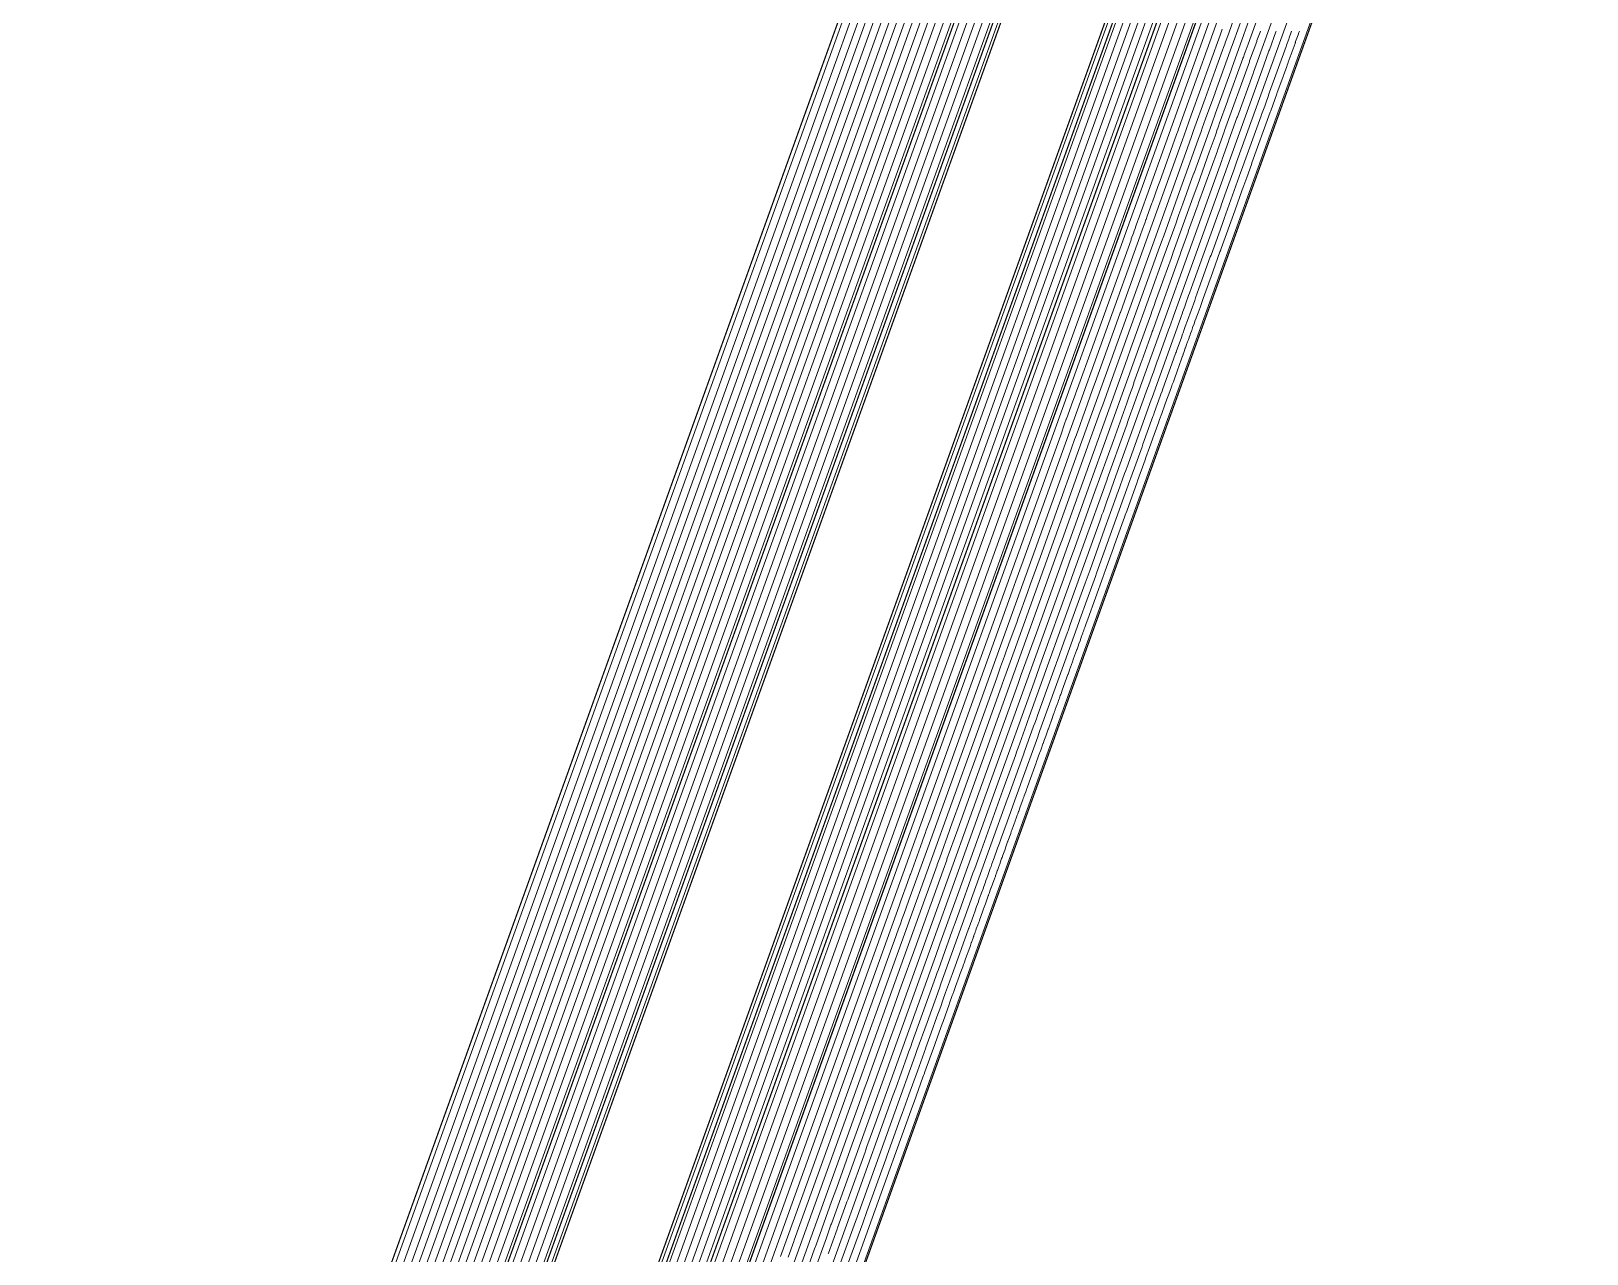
# Model space of a CAD drawing. Extents: x 358458 to 361663, y 818350 to 821723.
# Drawn here: x 360338.6 to 360465.8, y 821077.7 to 821177.7 of the extents above; entities that cross this region are included whole.
import ezdxf

# ---------------------------------------------------------------- set-up
doc = ezdxf.new("R2010")
doc.units = 0
doc.header["$MEASUREMENT"] = 0
doc.linetypes.add('solid', pattern=[0])
for name, color, linetype, lineweight in [('DAM 1', 7, 'solid', 9), ('DAM 2', 7, 'solid', 9), ('DESIGN_Contours', 7, 'solid', 18), ('FREEBOARD', 7, 'solid', 9), ('WATER LEVEL STRING', 7, 'solid', 9)]:
    doc.layers.add(name, color=color, linetype=linetype, lineweight=lineweight)

msp = doc.modelspace()

# ---------------------------------------------------------------- linework, layer by layer
at = {"layer": 'DAM 1', "color": 7, "linetype": 'solid', "lineweight": 9, "const_width": 0.1, "elevation": 198.7}
for points in [[(360368.61, 821539.87), (360465.78, 821285.96), (360156.62, 820426.67), (359983.96, 820537.36, -0.3492), (359973.77, 820567.23), (360321.06, 821539.34, -0.696308), (360368.61, 821539.87)], [(360326.71, 821537.32), (359979.42, 820565.21, 0.3492), (359987.2, 820542.41), (360130.33, 820450.65, 0.481673), (360158.98, 820460.39), (360454.49, 821281.76, 0.179606), (360454.35, 821295.68), (360361.89, 821537.3, 0.696589), (360326.71, 821537.32)]]:
    msp.add_lwpolyline(points, format="xyb", dxfattribs=at)
at = {"layer": 'DAM 2', "color": 7, "linetype": 'solid', "lineweight": 9, "const_width": 0.1}
for points, elevation in [([(360442.49, 821211.21), (360166.97, 820445.43, 0.35501), (360177.54, 820415.26), (360327.72, 820322.85, 0.476753), (360370.23, 820337.79), (360588.44, 820949, 0.181487), (360588.22, 820962.35), (360489.93, 821211.92, 0.69188), (360442.49, 821211.21)], 197.52), ([(360453.72, 821207.17), (360178.21, 820441.38, 0.35501), (360183.8, 820425.42), (360333.97, 820333.01, 0.476753), (360358.98, 820341.81), (360577.19, 820953.01, 0.181487), (360577.11, 820957.97), (360478.82, 821207.54, 0.69188), (360453.72, 821207.17)], 193.59)]:
    msp.add_lwpolyline(points, format="xyb", dxfattribs=dict(at, elevation=elevation))
at = {"layer": 'DESIGN_Contours', "color": 1, "linetype": 'solid', "lineweight": 9}
for points, elevation in [([(360465.38, 821285.96), (360273.12, 820751.57), (360157.19, 820429.34), (360151.28, 820437.19), (360151.28, 820437.19), (360153.34, 820437.5), (360155.22, 820438.38), (360156.78, 820439.76), (360158.06, 820458.09), (360159.16, 820459.85), (360159.35, 820460.31), (360270.17, 820768.33), (360454.84, 821281.64)], 198.8), ([(360158.45, 820493.27), (360443.55, 821285.7)], 194.8), ([(360199.25, 820603.11), (360444.68, 821285.29)], 195.2), ([(360219.64, 820658.04), (360445.24, 821285.09)], 195.4), ([(360240.04, 820712.96), (360445.81, 821284.89)], 195.6), ([(360260.44, 820767.88), (360446.37, 821284.68)], 195.8), ([(360153.12, 820462.5), (360342.03, 820987.57), (360448.63, 821283.87)], 196.6), ([(360153.69, 820462.3), (360362.43, 821042.49), (360449.2, 821283.67)], 196.8), ([(360154.82, 820461.89), (360403.22, 821152.34), (360450.32, 821283.26)], 197.2), ([(360301.23, 820877.73), (360447.5, 821284.28)], 196.2), ([(360321.63, 820932.65), (360448.07, 821284.07)], 196.4), ([(360155.38, 820461.69), (360423.62, 821207.26), (360450.89, 821283.06)], 197.4), ([(360155.94, 820461.48), (360444.02, 821262.18), (360451.45, 821282.85)], 197.6), ([(360158.2, 820460.67), (360372.45, 821056.16), (360453.71, 821282.04)], 198.4), ([(360193.45, 820563.95), (360452.02, 821282.65)], 197.8), ([(360465.65, 821283.18), (360460.35, 821268.54), (360223.24, 820609.51)], 198.4), ([(360312.78, 820892.09), (360453.15, 821282.24)], 198.2), ([(360158.77, 820460.47), (360432.11, 821220.24), (360454.28, 821281.84)], 198.6), ([(360464.3, 821281.21), (360174.79, 820476.53)], 198.6), ([(360465.56, 821281.15), (360456.4, 821255.87), (360271.69, 820742.48)], 198.2), ([(360465.38, 821277.11), (360448.51, 821230.53), (360368.6, 821008.43), (360164.3, 820440.58)], 197.8), ([(360465.29, 821275.08), (360444.56, 821217.86), (360417.05, 821141.4), (360166.05, 820443.76)], 197.6), ([(360442.77, 821211.11), (360194.81, 820521.9)], 197.4), ([(360443.36, 821210.89), (360253.4, 820682.91)], 197.2), ([(360445.15, 821210.25), (360429.19, 821165.92), (360169.63, 820444.47)], 196.6), ([(360444.55, 821210.47), (360370.6, 821004.91)], 196.8), ([(360435.81, 821182.51), (360185.44, 820486.61)], 196.4), ([(360442.81, 821182.51), (360437.2, 821166.93), (360437.15, 821166.79), (360436.95, 821166.22), (360436.9, 821166.08), (360436.24, 821164.26), (360436.19, 821164.12), (360435.95, 821163.44), (360435.9, 821163.3), (360435.64, 821162.59), (360435.59, 821162.43), (360433.62, 821156.98), (360433.35, 821156.22), (360433.28, 821156.03), (360433.03, 821155.33), (360432.96, 821155.15), (360432.81, 821154.72), (360432.75, 821154.54), (360432.67, 821154.33), (360432.61, 821154.15), (360430.29, 821147.71), (360430.21, 821147.5), (360428.22, 821141.95), (360428.2, 821141.9), (360428.14, 821141.73), (360428.05, 821141.48), (360427.52, 821140.02), (360427.45, 821139.82), (360427.36, 821139.56), (360426.66, 821137.61), (360426.57, 821137.38), (360425.22, 821133.61), (360424.82, 821132.51), (360424.72, 821132.22), (360423.85, 821129.81), (360423.6, 821129.12), (360423.42, 821128.62), (360423.38, 821128.5), (360423.32, 821128.35), (360423.27, 821128.21), (360423.09, 821127.69), (360422.56, 821126.22), (360422.49, 821126.03), (360422.45, 821125.91), (360422.4, 821125.78), (360420.93, 821121.69), (360420.83, 821121.43), (360420.71, 821121.07), (360420.61, 821120.81), (360419.9, 821118.83), (360419.84, 821118.68), (360419.8, 821118.56), (360419.75, 821118.41), (360418.56, 821115.1), (360418.45, 821114.81), (360417.12, 821111.1), (360417.01, 821110.8), (360413.03, 821099.75), (360412.9, 821099.39), (360411.89, 821096.57), (360411.06, 821094.28), (360410.92, 821093.89), (360409.26, 821089.25), (360406.31, 821081.05), (360406.14, 821080.58), (360406.04, 821080.31), (360404.03, 821074.74)], 194.2), ([(360444.15, 821180.92), (360181.63, 820451.24)], 193.6), ([(360440.74, 821180.31), (360439.05, 821175.59), (360439.02, 821175.51), (360438.58, 821174.29), (360438.55, 821174.2), (360437.27, 821170.65), (360437.23, 821170.56), (360436.58, 821168.74), (360436.54, 821168.64), (360436.02, 821167.19), (360435.99, 821167.09), (360428.61, 821146.58), (360428.59, 821146.53), (360428.59, 821146.52), (360428.58, 821146.52), (360428.58, 821146.52), (360428.58, 821146.52), (360428.56, 821146.45), (360428.56, 821146.45), (360428.56, 821146.45), (360428.4, 821145.99), (360428.34, 821145.84), (360428.33, 821145.82), (360428.33, 821145.81), (360428.33, 821145.81), (360428.33, 821145.81), (360428.28, 821145.67), (360428.25, 821145.55), (360428.25, 821145.55), (360428.07, 821145.03), (360426.63, 821141.05), (360426.61, 821141), (360426.42, 821140.47), (360426.26, 821140.02), (360425.04, 821136.63), (360423.33, 821131.87), (360421.4, 821126.51), (360421.1, 821125.66), (360420.65, 821124.41), (360414.49, 821107.3), (360412.95, 821103.01), (360412.61, 821102.06), (360409.18, 821092.53), (360407.63, 821088.22), (360407.25, 821087.19), (360406.98, 821086.44), (360406.86, 821086.1), (360406.82, 821085.97), (360405.44, 821082.15), (360405.44, 821082.14), (360405.34, 821081.91), (360405.18, 821081.46), (360405.18, 821081.46), (360405.18, 821081.46), (360404.58, 821079.79), (360404.54, 821079.69), (360404.54, 821079.69), (360403.83, 821077.72), (360403.81, 821077.66), (360403.81, 821077.66)], 194.6), ([(360435.19, 821179.01), (360429.86, 821164.2), (360429.15, 821162.22), (360429.13, 821162.18), (360428.97, 821161.71), (360428.9, 821161.52), (360428.82, 821161.32), (360428.76, 821161.13), (360428.59, 821160.66), (360428.57, 821160.6), (360425.3, 821151.51), (360424.29, 821148.72), (360424.11, 821148.22), (360424.06, 821148.07), (360424.02, 821147.97), (360423.81, 821147.4), (360423.29, 821145.95), (360423.28, 821145.92), (360423.14, 821145.53), (360422.82, 821144.62), (360422.71, 821144.32), (360207.02, 820544.82)], 196.2), ([(360437.07, 821178.92), (360436.53, 821177.41), (360436.3, 821176.79), (360436.23, 821176.58), (360436.13, 821176.32), (360436.06, 821176.1), (360435.46, 821174.45), (360434.63, 821172.14), (360433.69, 821169.54), (360433.54, 821169.12), (360433.33, 821168.51), (360430.34, 821160.2), (360429.59, 821158.12), (360429.42, 821157.66), (360423.6, 821141.48), (360422.98, 821139.75), (360422.96, 821139.71), (360422.75, 821139.13), (360421.13, 821134.61), (360420.35, 821132.45), (360420.1, 821131.74), (360419.32, 821129.58), (360419.25, 821129.39), (360418.58, 821127.54), (360418.42, 821127.09), (360418.4, 821127.04), (360418.23, 821126.54), (360417.91, 821125.67), (360417.59, 821124.76), (360402.99, 821084.2), (360401.04, 821078.78), (360401, 821078.66), (360400.54, 821077.39)], 195.6), ([(360438.24, 821178.62), (360437.49, 821176.55), (360436.83, 821174.72), (360436.72, 821174.39), (360436.31, 821173.26), (360435.48, 821170.95), (360435.17, 821170.09), (360433.72, 821166.06), (360433.71, 821166.05), (360433.58, 821165.68), (360432.81, 821163.54), (360432.49, 821162.65), (360432.38, 821162.34), (360432.25, 821161.98), (360432.14, 821161.67), (360431.29, 821159.32), (360430.11, 821156.03), (360428.78, 821152.33), (360428.56, 821151.74), (360428.25, 821150.87), (360424, 821139.04), (360422.93, 821136.07), (360422.69, 821135.42), (360414.41, 821112.4), (360413.52, 821109.93), (360413.5, 821109.87), (360413.21, 821109.04), (360410.89, 821102.61), (360409.79, 821099.55), (360409.43, 821098.54), (360408.32, 821095.46), (360408.22, 821095.18), (360407.27, 821092.56), (360407.04, 821091.91), (360407.02, 821091.84), (360406.76, 821091.14), (360406.31, 821089.89), (360405.85, 821088.6), (360385.08, 821030.87)], 195.2), ([(360437.65, 821178.75), (360436.94, 821176.79), (360436.67, 821176.05), (360435.44, 821172.63), (360435.44, 821172.61), (360435.33, 821172.3), (360434.67, 821170.48), (360434.4, 821169.72), (360434.3, 821169.46), (360434.19, 821169.15), (360434.1, 821168.88), (360433.38, 821166.89), (360432.37, 821164.08), (360431.24, 821160.93), (360431.05, 821160.43), (360430.79, 821159.69), (360427.17, 821149.62), (360426.26, 821147.09), (360426.06, 821146.54), (360419.01, 821126.94), (360418.25, 821124.84), (360418.23, 821124.79), (360417.98, 821124.08), (360416.01, 821118.61), (360415.07, 821116), (360414.76, 821115.14), (360413.82, 821112.52), (360413.73, 821112.29), (360412.93, 821110.05), (360412.73, 821109.5), (360412.71, 821109.44), (360412.49, 821108.84), (360412.11, 821107.78), (360411.72, 821106.68), (360394.03, 821057.53)], 195.4), ([(360436.03, 821177.81), (360435.86, 821177.34), (360433.5, 821170.78), (360432.91, 821169.14), (360432.78, 821168.78), (360428.2, 821156.03), (360427.7, 821154.66), (360427.69, 821154.62), (360427.53, 821154.17), (360426.24, 821150.6), (360425.63, 821148.91), (360425.43, 821148.35), (360424.82, 821146.64), (360424.76, 821146.49), (360424.24, 821145.03), (360424.11, 821144.67), (360424.1, 821144.64), (360423.96, 821144.25), (360423.71, 821143.56), (360423.45, 821142.85), (360411.95, 821110.86), (360410.41, 821106.59), (360410.38, 821106.5), (360410.02, 821105.5), (360409.87, 821105.1), (360409.71, 821104.65), (360409.57, 821104.24), (360409.2, 821103.23), (360409.15, 821103.1), (360402.09, 821083.48), (360399.92, 821077.44)], 195.8), ([(360440.43, 821177.67), (360440.4, 821177.6), (360439.88, 821176.13), (360439.85, 821176.05), (360439.43, 821174.88), (360439.4, 821174.8), (360432.04, 821154.36), (360431.98, 821154.18), (360431.71, 821153.43), (360431.64, 821153.24), (360430.78, 821150.85), (360430.71, 821150.66), (360430.4, 821149.78), (360430.33, 821149.59), (360429.99, 821148.66), (360429.92, 821148.46), (360427.34, 821141.3), (360426.98, 821140.29), (360426.89, 821140.05), (360426.56, 821139.13), (360426.48, 821138.89), (360426.28, 821138.33), (360426.19, 821138.1), (360426.09, 821137.82), (360426.01, 821137.58), (360422.97, 821129.13), (360422.87, 821128.85), (360420.24, 821121.57), (360420.22, 821121.51), (360420.14, 821121.28), (360420.02, 821120.95), (360419.33, 821119.04), (360419.24, 821118.78), (360419.12, 821118.43), (360418.2, 821115.88), (360418.09, 821115.57), (360416.31, 821110.63), (360415.79, 821109.18), (360415.65, 821108.8), (360414.51, 821105.64), (360414.19, 821104.73), (360413.95, 821104.08), (360413.9, 821103.92), (360413.82, 821103.72), (360413.76, 821103.53), (360413.51, 821102.85), (360412.82, 821100.92), (360412.73, 821100.68), (360412.67, 821100.52), (360412.61, 821100.35), (360410.68, 821094.98), (360410.56, 821094.63), (360410.39, 821094.17), (360410.27, 821093.83), (360409.33, 821091.22), (360409.26, 821091.02), (360409.2, 821090.87), (360409.13, 821090.67), (360407.57, 821086.32), (360407.43, 821085.95), (360405.68, 821081.08), (360405.54, 821080.68), (360400.32, 821066.18)], 194.4), ([(360439.15, 821177.66), (360439.12, 821177.57), (360439.12, 821177.57), (360438.87, 821176.89), (360438.85, 821176.82), (360438.27, 821175.22), (360438.25, 821175.14), (360436.22, 821169.52), (360436.19, 821169.42), (360435.66, 821167.97), (360435.63, 821167.87), (360434.1, 821163.63), (360434.06, 821163.52), (360433.28, 821161.35), (360433.24, 821161.23), (360432.62, 821159.51), (360432.58, 821159.38), (360430.35, 821153.19), (360430.34, 821153.18), (360430.31, 821153.1), (360430.31, 821153.1), (360430.31, 821153.08), (360430.31, 821153.08), (360430.19, 821152.75), (360430.19, 821152.75), (360430.19, 821152.75), (360430.19, 821152.75), (360430.14, 821152.61), (360429.45, 821150.69), (360429.45, 821150.69), (360429.43, 821150.63), (360429.43, 821150.63), (360429.43, 821150.63), (360428.81, 821148.92), (360428.8, 821148.88), (360428.68, 821148.52), (360428.68, 821148.51), (360428.54, 821148.11), (360428.37, 821147.64), (360428.22, 821147.24), (360427.13, 821144.19), (360425.59, 821139.92), (360423.86, 821135.12), (360423.58, 821134.35), (360423.18, 821133.23), (360417.66, 821117.88), (360416.27, 821114.03), (360415.97, 821113.18), (360405.22, 821083.32), (360404.07, 821080.11), (360404.04, 821080.03), (360403.66, 821078.96), (360400.66, 821070.62)], 194.8), ([(360442.34, 821177.67), (360442.32, 821177.61), (360442.3, 821177.56), (360442.23, 821177.36), (360442.03, 821176.81), (360442.01, 821176.74), (360441.99, 821176.7), (360441.98, 821176.65), (360441.42, 821175.11), (360441.39, 821175.01), (360441.34, 821174.88), (360441.3, 821174.78), (360441.04, 821174.04), (360441.02, 821173.98), (360441, 821173.94), (360440.98, 821173.88), (360440.53, 821172.64), (360440.5, 821172.54), (360439.99, 821171.14), (360439.95, 821171.03), (360438.46, 821166.88), (360438.41, 821166.75), (360438.03, 821165.69), (360437.72, 821164.83), (360437.67, 821164.69), (360437.05, 821162.95), (360435.94, 821159.87), (360435.88, 821159.7), (360435.84, 821159.6), (360435.09, 821157.51), (360434.97, 821157.17), (360434.9, 821156.98), (360434.48, 821155.8), (360434.21, 821155.07), (360434.13, 821154.84), (360434.05, 821154.62), (360433.9, 821154.2), (360433.89, 821154.19), (360433.8, 821153.93), (360433.76, 821153.81), (360433.72, 821153.71), (360433.61, 821153.41), (360433.61, 821153.4), (360433.53, 821153.18), (360433.51, 821153.11), (360433.44, 821152.92), (360433.4, 821152.81), (360433.33, 821152.63), (360433.32, 821152.58), (360433.23, 821152.35), (360433.2, 821152.26), (360433.19, 821152.24), (360433.11, 821152.02), (360433.05, 821151.83), (360433.02, 821151.75), (360433.01, 821151.72), (360432.88, 821151.37), (360432.85, 821151.27), (360432.84, 821151.25), (360432.77, 821151.06), (360432.76, 821151.05), (360432.75, 821151.02), (360432.44, 821150.15), (360432.43, 821150.1), (360432.03, 821148.99), (360431.94, 821148.75), (360431.91, 821148.66), (360431.73, 821148.18), (360431.61, 821147.84), (360431.51, 821147.57), (360431.34, 821147.1), (360431.25, 821146.84), (360431.18, 821146.64), (360431.09, 821146.38), (360430.91, 821145.89), (360430.85, 821145.74), (360430.85, 821145.72), (360430.47, 821144.67), (360430.09, 821143.62), (360429.79, 821142.78), (360429.73, 821142.6), (360429.11, 821140.88), (360429.06, 821140.76), (360428.22, 821138.41), (360428.14, 821138.2), (360428.13, 821138.16), (360428.04, 821137.9), (360427.36, 821136.03), (360427, 821135.03), (360426.92, 821134.8), (360426.91, 821134.79), (360426.46, 821133.53), (360426.38, 821133.29), (360426.37, 821133.27), (360426.29, 821133.05), (360425.04, 821129.57), (360424.91, 821129.21), (360424.88, 821129.14), (360424.79, 821128.89), (360424.75, 821128.77), (360424.72, 821128.67), (360424.68, 821128.58), (360424.64, 821128.47), (360424.63, 821128.43), (360424.55, 821128.22), (360424.53, 821128.17), (360424.4, 821127.79), (360424.31, 821127.56), (360424.25, 821127.37), (360424.16, 821127.12), (360424.15, 821127.1), (360424.12, 821127.01), (360423.88, 821126.34), (360423.79, 821126.09), (360423.55, 821125.42), (360423.54, 821125.39), (360423.45, 821125.16), (360423.42, 821125.07), (360423.41, 821125.04), (360422.95, 821123.76), (360422.88, 821123.57), (360422.82, 821123.42), (360422.79, 821123.32), (360422.76, 821123.23), (360422.73, 821123.14), (360422.71, 821123.1), (360422.69, 821123.05), (360422.65, 821122.93), (360422.61, 821122.82), (360422.52, 821122.59), (360422.46, 821122.39), (360422.37, 821122.17), (360422.37, 821122.17), (360422.36, 821122.12), (360422.32, 821122.02), (360422.32, 821122.02), (360422.31, 821122), (360422.29, 821121.94), (360422.26, 821121.84), (360422.21, 821121.71), (360422.16, 821121.56), (360422.11, 821121.43), (360422.1, 821121.4), (360422.07, 821121.31), (360422.07, 821121.31), (360421.87, 821120.77), (360421.81, 821120.59), (360421.8, 821120.56), (360421.77, 821120.48), (360421.6, 821120.01), (360421.44, 821119.58), (360421.44, 821119.57), (360421.38, 821119.4), (360421.37, 821119.38), (360421.21, 821118.94), (360421.19, 821118.86), (360421.12, 821118.67), (360421.1, 821118.61), (360420.85, 821117.94), (360420.82, 821117.83), (360420.7, 821117.51), (360420.35, 821116.53), (360420.1, 821115.85), (360420.03, 821115.64), (360419.99, 821115.53), (360419.96, 821115.46), (360419.89, 821115.27), (360419.89, 821115.25), (360419.84, 821115.13), (360419.8, 821115.01), (360419.76, 821114.91), (360419.72, 821114.79), (360419.51, 821114.21), (360419.39, 821113.87), (360419.38, 821113.84), (360419.31, 821113.65), (360419.27, 821113.55), (360419.27, 821113.55), (360419.16, 821113.22), (360419.13, 821113.16), (360419.06, 821112.96), (360419.04, 821112.9), (360419.01, 821112.82), (360418.97, 821112.7), (360418.83, 821112.31), (360418.82, 821112.3), (360418.78, 821112.19), (360418.73, 821112.03), (360418.5, 821111.4), (360418.5, 821111.39), (360418.48, 821111.35), (360418.37, 821111.02), (360418.25, 821110.69), (360418.14, 821110.4), (360418.1, 821110.28), (360418.06, 821110.18), (360418.06, 821110.16), (360418.03, 821110.09), (360417.99, 821109.99), (360417.87, 821109.65), (360417.86, 821109.63), (360417.86, 821109.61), (360417.78, 821109.39), (360417.76, 821109.33), (360417.7, 821109.18), (360417.64, 821109.02), (360417.64, 821109.02), (360417.63, 821108.98), (360417.6, 821108.91), (360417.59, 821108.87), (360417.54, 821108.73), (360417.51, 821108.64), (360417.5, 821108.62), (360417.48, 821108.55), (360417.4, 821108.34), (360417.35, 821108.19), (360417.24, 821107.9), (360417.13, 821107.59), (360417.12, 821107.56), (360417.09, 821107.48), (360416.96, 821107.12), (360416.93, 821107.03), (360416.91, 821106.98), (360416.9, 821106.94), (360416.66, 821106.28), (360416.51, 821105.87), (360416.42, 821105.62), (360416.18, 821104.95), (360416.17, 821104.91), (360416.13, 821104.8), (360416.04, 821104.56), (360415.92, 821104.24), (360415.88, 821104.12), (360415.86, 821104.05), (360415.84, 821104), (360415.82, 821103.94), (360415.8, 821103.9), (360415.73, 821103.69), (360415.71, 821103.63), (360415.7, 821103.62), (360415.69, 821103.58), (360415.66, 821103.51), (360415.52, 821103.13), (360415.51, 821103.09), (360415.44, 821102.89), (360415.38, 821102.71), (360415.04, 821101.78), (360414.92, 821101.44), (360414.88, 821101.33), (360414.81, 821101.14), (360414.76, 821101), (360414.61, 821100.58), (360414.52, 821100.34), (360414.23, 821099.52), (360414.2, 821099.44), (360414.08, 821099.13), (360414.01, 821098.91), (360413.96, 821098.78), (360413.74, 821098.17), (360413.7, 821098.06), (360413.2, 821096.67), (360413.13, 821096.48), (360412.75, 821095.4), (360412.52, 821094.78), (360411.72, 821092.55), (360411.65, 821092.37), (360411.61, 821092.24), (360411.56, 821092.1), (360410.83, 821090.09), (360410.71, 821089.74), (360407.41, 821080.57), (360405.47, 821075.17)], 193.8)]:
    msp.add_lwpolyline(points, dxfattribs=dict(at, elevation=elevation))
at = {"layer": 'DESIGN_Contours', "color": 5, "linetype": 'solid', "lineweight": 20}
for points, elevation in [([(360178.85, 820548.19), (360444.11, 821285.49)], 195), ([(360280.84, 820822.8), (360446.94, 821284.48)], 196), ([(360154.25, 820462.09), (360382.82, 821097.41), (360449.76, 821283.46)], 197), ([(360253.11, 820728.02), (360452.58, 821282.45)], 198), ([(360465.47, 821279.13), (360452.45, 821243.2), (360320.15, 820875.45)], 198), ([(360443.96, 821210.68), (360312, 820843.91)], 197), ([(360441.71, 821186.51), (360438.15, 821176.6), (360437.91, 821175.95), (360437.86, 821175.79), (360437.76, 821175.53), (360437.72, 821175.44), (360437.71, 821175.43), (360436.49, 821172.03), (360436.49, 821172.03), (360436.49, 821172.03), (360436.48, 821172.02), (360436.48, 821172.01), (360436.45, 821171.92), (360435.78, 821170.07), (360435.75, 821169.98), (360435.63, 821169.64), (360435.62, 821169.63), (360435.56, 821169.39), (360435.44, 821169.07), (360434.97, 821167.77), (360434.02, 821165.12), (360433.66, 821164.12), (360432, 821159.5), (360431.99, 821159.48), (360431.84, 821159.07), (360430.95, 821156.6), (360430.58, 821155.58), (360430.46, 821155.23), (360430.31, 821154.81), (360430.18, 821154.45), (360429.21, 821151.76), (360427.85, 821147.98), (360426.32, 821143.72), (360426.07, 821143.04), (360425.72, 821142.05), (360420.83, 821128.46), (360419.6, 821125.05), (360419.33, 821124.3), (360409.82, 821097.86), (360408.8, 821095.02), (360408.77, 821094.95), (360408.43, 821094), (360405.77, 821086.62), (360404.51, 821083.1), (360404.09, 821081.93), (360402.82, 821078.4), (360402.7, 821078.08), (360401.62, 821075.06)], 195), ([(360436.14, 821179.89), (360432.79, 821170.57), (360432.43, 821169.57), (360432.42, 821169.54), (360432.3, 821169.21), (360431.36, 821166.6), (360430.92, 821165.36), (360430.77, 821164.95), (360430.32, 821163.7), (360430.28, 821163.59), (360429.9, 821162.53), (360429.8, 821162.26), (360429.79, 821162.24), (360429.69, 821161.95), (360429.51, 821161.45), (360429.32, 821160.93), (360420.9, 821137.53), (360419.78, 821134.41), (360419.75, 821134.34), (360419.49, 821133.61), (360419.38, 821133.31), (360419.27, 821132.99), (360419.16, 821132.69), (360418.89, 821131.94), (360418.86, 821131.85), (360413.7, 821117.5), (360412.11, 821113.08), (360411.82, 821112.3), (360411.74, 821112.05), (360411.68, 821111.9), (360411.35, 821110.99), (360410.53, 821108.7), (360410.52, 821108.66), (360410.29, 821108.04), (360409.78, 821106.61), (360409.61, 821106.13), (360228.6, 820603.03)], 196), ([(360441.7, 821177.67), (360441.67, 821177.57), (360441.5, 821177.11), (360441.47, 821177.01), (360441.29, 821176.52), (360441.25, 821176.41), (360439.9, 821172.66), (360439.72, 821172.14), (360439.67, 821172.01), (360439.5, 821171.53), (360439.45, 821171.4), (360439.34, 821171.11), (360439.3, 821170.99), (360439.25, 821170.84), (360439.2, 821170.72), (360437.61, 821166.29), (360437.56, 821166.15), (360436.19, 821162.33), (360436.18, 821162.3), (360436.13, 821162.18), (360436.07, 821162.01), (360435.71, 821161), (360435.66, 821160.87), (360435.6, 821160.69), (360435.11, 821159.35), (360435.05, 821159.19), (360434.12, 821156.6), (360433.85, 821155.84), (360433.78, 821155.64), (360433.18, 821153.99), (360433.01, 821153.51), (360432.89, 821153.17), (360432.86, 821153.08), (360432.82, 821152.98), (360432.79, 821152.88), (360432.66, 821152.53), (360432.29, 821151.51), (360432.25, 821151.39), (360432.22, 821151.31), (360432.19, 821151.22), (360431.17, 821148.4), (360431.11, 821148.22), (360431.02, 821147.98), (360430.96, 821147.8), (360430.47, 821146.43), (360430.43, 821146.33), (360430.4, 821146.25), (360430.36, 821146.15), (360429.54, 821143.87), (360429.47, 821143.67), (360428.56, 821141.12), (360428.48, 821140.91), (360425.75, 821133.32), (360425.66, 821133.07), (360424.96, 821131.13), (360424.39, 821129.55), (360424.3, 821129.29), (360423.15, 821126.1), (360421.12, 821120.46), (360421.01, 821120.14), (360420.94, 821119.95), (360419.56, 821116.12), (360419.34, 821115.5), (360419.21, 821115.15), (360418.44, 821113), (360417.95, 821111.65), (360417.81, 821111.24), (360417.66, 821110.83), (360417.38, 821110.06), (360417.37, 821110.04), (360417.2, 821109.57), (360417.13, 821109.35), (360417.06, 821109.17), (360416.86, 821108.61), (360416.85, 821108.59), (360416.71, 821108.19), (360416.66, 821108.07), (360416.53, 821107.71), (360416.47, 821107.52), (360416.34, 821107.18), (360416.32, 821107.1), (360416.16, 821106.67), (360416.1, 821106.51), (360416.09, 821106.46), (360415.94, 821106.06), (360415.82, 821105.72), (360415.76, 821105.56), (360415.74, 821105.51), (360415.52, 821104.88), (360415.45, 821104.69), (360415.44, 821104.65), (360415.31, 821104.31), (360415.3, 821104.28), (360415.28, 821104.23), (360414.71, 821102.64), (360414.68, 821102.55), (360413.95, 821100.51), (360413.79, 821100.07), (360413.73, 821099.9), (360413.41, 821099.03), (360413.19, 821098.4), (360413.01, 821097.9), (360412.7, 821097.04), (360412.53, 821096.57), (360412.39, 821096.19), (360412.22, 821095.73), (360411.9, 821094.83), (360411.8, 821094.55), (360411.79, 821094.52), (360411.1, 821092.59), (360410.4, 821090.67), (360409.85, 821089.13), (360409.73, 821088.79), (360408.6, 821085.64), (360408.51, 821085.41), (360406.97, 821081.12), (360406.83, 821080.73), (360406.8, 821080.65), (360406.63, 821080.18), (360405.4, 821076.76)], 194)]:
    msp.add_lwpolyline(points, dxfattribs=dict(at, elevation=elevation))
at = {"layer": 'DESIGN_Contours', "color": 1, "linetype": 'solid', "lineweight": 9, "elevation": 194.6}
msp.add_lwpolyline([(360428.56, 821146.45), (360428.56, 821146.45)], close=True, dxfattribs=at)
at = {"layer": 'FREEBOARD', "color": 7, "linetype": 'solid', "lineweight": 9, "const_width": 0.1}
for points, elevation in [([(360454.35, 821295.68), (360361.89, 821537.3), (360368.61, 821539.87), (360465.78, 821285.96), (360156.62, 820426.67), (360158.98, 820460.39), (360454.49, 821281.76, 0.179606), (360454.35, 821295.68)], 198.7), ([(360454.91, 821295.9), (360362.66, 821536.95), (360368.27, 821539.09), (360465.14, 821285.96), (360157.52, 820430.94), (360159.57, 820460.27), (360455.05, 821281.56, 0.179606), (360454.91, 821295.9)], 198.9)]:
    msp.add_lwpolyline(points, format="xyb", dxfattribs=dict(at, elevation=elevation))
at = {"layer": 'WATER LEVEL STRING', "color": 7, "linetype": 'solid', "lineweight": 9, "const_width": 0.1}
for points, elevation in [([(360329.53, 821536.29), (359982.24, 820564.2, 0.3492), (359988.81, 820544.94), (360131.95, 820453.18, 0.481673), (360156.16, 820461.41), (360451.67, 821282.78, 0.179606), (360451.55, 821294.61), (360359.08, 821536.24, 0.696615), (360329.53, 821536.29)], 197.7), ([(360337.93, 821533.22), (359990.66, 820561.2, 0.3492), (359993.64, 820552.46), (360136.77, 820460.7, 0.481673), (360147.74, 820464.43), (360443.25, 821285.8, 0.179606), (360443.2, 821291.41), (360350.7, 821533.11, 0.696775), (360337.93, 821533.22)], 194.72), ([(360595.11, 820964.52), (360468.96, 821284.79), (360157.93, 820420.28), (360324.57, 820317.74, 0.476753), (360375.88, 820335.78), (360595.33, 820950.46, 0.181487), (360595.11, 820964.52)], 197.57), ([(360445.31, 821210.19), (360169.8, 820444.41, 0.35501), (360179.11, 820417.81), (360329.29, 820325.4, 0.476753), (360367.4, 820338.8), (360585.61, 820950.01, 0.181487), (360585.43, 820961.25), (360487.13, 821210.82, 0.69188), (360445.31, 821210.19)], 196.57)]:
    msp.add_lwpolyline(points, format="xyb", dxfattribs=dict(at, elevation=elevation))
at = {"layer": 'WATER LEVEL STRING', "color": 7, "linetype": 'solid', "lineweight": 9}
for points in [[(360329.53, 821536.29), (359982.24, 820564.2, 0.3492), (359988.81, 820544.94), (360131.95, 820453.18, 0.481673), (360156.16, 820461.41), (360451.67, 821282.78, 0.179606), (360451.55, 821294.61), (360359.08, 821536.24, 0.696615), (360329.53, 821536.29)], [(360445.31, 821210.19), (360169.8, 820444.41, 0.35501), (360179.11, 820417.81), (360329.29, 820325.4, 0.476753), (360367.4, 820338.8), (360585.61, 820950.01, 0.181487), (360585.43, 820961.25), (360487.13, 821210.82, 0.69188), (360445.31, 821210.19)]]:
    msp.add_lwpolyline(points, format="xyb", close=True, dxfattribs=at)

doc.saveas('drawing.dxf')
